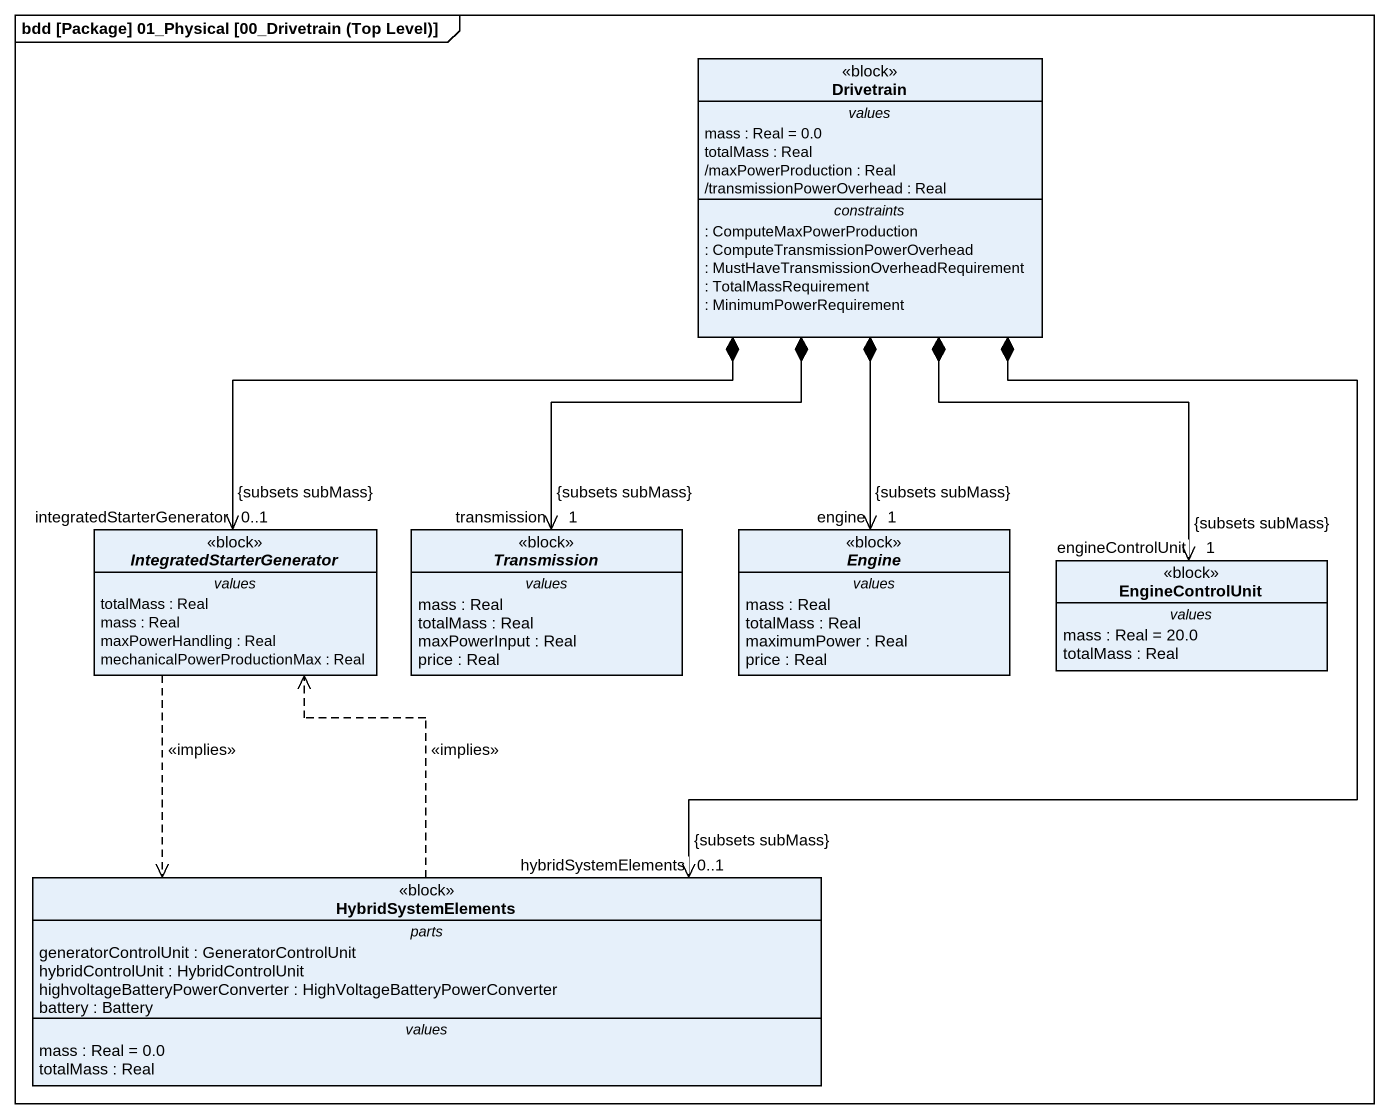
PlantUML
@startuml
mainframe bdd [Package] 01_Physical [00_Drivetrain (Top Level)]
hide circle
hide empty members
class Drivetrain <<block>> {
  -- values --
  mass : Real = 0.0
  totalMass : Real
  /maxPowerProduction : Real
  /transmissionPowerOverhead : Real
  -- constraints --
  : ComputeMaxPowerProduction
  : ComputeTransmissionPowerOverhead
  : MustHaveTransmissionOverheadRequirement
  : TotalMassRequirement
  : MinimumPowerRequirement
}
abstract class IntegratedStarterGenerator <<block>> {
  -- values --
  totalMass : Real
  mass : Real
  maxPowerHandling : Real
  mechanicalPowerProductionMax : Real
}
abstract class Transmission <<block>> {
  -- values --
  mass : Real
  totalMass : Real
  maxPowerInput : Real
  price : Real
}
abstract class Engine <<block>> {
  -- values --
  mass : Real
  totalMass : Real
  maximumPower : Real
  price : Real
}
class EngineControlUnit <<block>> {
  -- values --
  mass : Real = 20.0
  totalMass : Real
}
class HybridSystemElements <<block>> {
  -- parts --
  generatorControlUnit : GeneratorControlUnit
  hybridControlUnit : HybridControlUnit
  highvoltageBatteryPowerConverter : HighVoltageBatteryPowerConverter
  battery : Battery
  -- values --
  mass : Real = 0.0
  totalMass : Real
}
Drivetrain *--> "integratedStarterGenerator\n0..1\n{subsets subMass}" IntegratedStarterGenerator
Drivetrain *--> "transmission\n1\n{subsets subMass}" Transmission
Drivetrain *--> "engine\n1\n{subsets subMass}" Engine
Drivetrain *--> "engineControlUnit\n1\n{subsets subMass}" EngineControlUnit
Drivetrain *--> "hybridSystemElements\n0..1\n{subsets subMass}" HybridSystemElements
IntegratedStarterGenerator ..> HybridSystemElements : <<implies>>
HybridSystemElements .up.> IntegratedStarterGenerator : <<implies>>
@enduml
